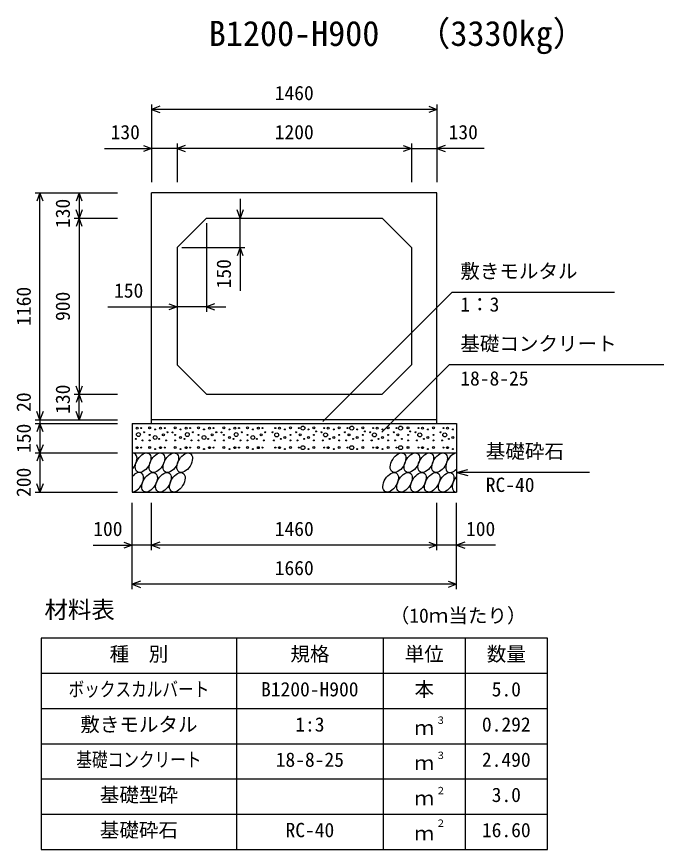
# Model space of a CAD drawing. Units: millimetres, scale not verified. Extents: x -50400 to 50400, y -17820 to 17820.
# Drawn here: x 13589 to 16862, y 665 to 4923 of the extents above; entities that cross this region are included whole.
import ezdxf
from ezdxf.enums import TextEntityAlignment as Align

# ---------------------------------------------------------------- set-up
doc = ezdxf.new("R2010")
doc.units = ezdxf.units.MM
doc.header["$LTSCALE"] = 60
for name, color, linetype, lineweight in [('0-0_DIM', 7, 'Continuous', 25), ('0-2_HATCH', 6, 'Continuous', 25), ('0-3_HYO', 3, 'Continuous', 25), ('0-4_HYO2', 4, 'Continuous', 25), ('0-5_OUTLINE', 3, 'Continuous', 25), ('0-7_TXT', 7, 'Continuous', 25)]:
    doc.layers.add(name, color=color, linetype=linetype, lineweight=lineweight)
doc.styles.add('ＭＳ ゴシック', font='')
doc.styles.get('ＭＳ ゴシック').set_extended_font_data('MS Gothic')

msp = doc.modelspace()

# ---------------------------------------------------------------- linework, layer by layer
at = {"layer": '0-0_DIM'}
for p, q in [((14279.98, 4473.78), (14279.98, 4076.89)), ((15739.98, 4473.78), (15739.98, 4076.89)), ((15739.98, 4448.78), (14279.98, 4448.78)), ((14409.98, 4273.78), (14409.98, 4076.89)), ((15609.98, 4273.78), (15609.98, 4076.89)), ((14039.24, 4248.78), (14279.98, 4248.78)), ((14409.98, 4248.78), (14279.98, 4248.78)), ((15609.98, 4248.78), (14409.98, 4248.78)), ((15609.98, 4248.78), (15739.98, 4248.78)), ((15980.73, 4248.78), (15739.98, 4248.78)), ((13683.88, 4021.89), (14104.98, 4021.89)), ((13708.88, 2861.89), (13708.88, 4021.89)), ((13908.88, 4021.89), (13908.88, 3891.89)), ((14732.46, 3991.89), (14732.46, 3891.89)), ((13883.88, 3891.89), (14104.98, 3891.89)), ((13908.88, 3891.89), (13908.88, 2991.89)), ((14732.46, 3741.89), (14732.46, 3891.89)), ((14559.98, 3866.89), (14559.98, 3413.87)), ((14434.98, 3741.89), (14757.46, 3741.89)), ((14732.46, 3741.89), (14732.46, 3521.01)), ((15156.2, 2852.55), (15816.48, 3512.83)), ((16648.89, 3512.83), (15816.48, 3512.83)), ((14055.88, 3438.87), (14409.98, 3438.87)), ((14559.98, 3438.87), (14409.98, 3438.87)), ((14559.98, 3438.87), (14659.98, 3438.87)), ((15458.01, 2798.16), (15802.07, 3142.22)), ((16901.62, 3142.22), (15802.07, 3142.22)), ((13883.88, 2991.89), (14104.98, 2991.89)), ((13908.88, 2861.89), (13908.88, 2991.89)), ((13683.88, 2861.89), (14104.98, 2861.89)), ((13708.88, 2861.89), (13708.88, 2841.89)), ((13683.88, 2841.89), (14104.98, 2841.89)), ((13708.88, 2841.89), (13708.88, 2691.89)), ((13683.88, 2691.89), (14104.98, 2691.89)), ((13708.88, 2691.89), (13708.88, 2491.89)), ((15839.98, 2591.89), (15897.94, 2607.42)), ((16519.79, 2591.89), (15839.98, 2591.89)), ((15839.98, 2591.89), (15897.94, 2576.36)), ((13683.88, 2491.89), (14104.98, 2491.89)), ((14179.98, 1995.28), (14179.98, 2436.89)), ((14279.98, 2195.28), (14279.98, 2436.89)), ((15739.98, 2195.28), (15739.98, 2436.89)), ((15739.98, 2195.28), (15739.98, 2436.89)), ((15839.98, 1995.28), (15839.98, 2436.89)), ((13980.44, 2220.28), (14179.98, 2220.28)), ((14279.98, 2220.28), (14179.98, 2220.28)), ((15739.98, 2220.28), (14279.98, 2220.28)), ((15839.98, 2220.28), (15739.98, 2220.28)), ((16039.53, 2220.28), (15839.98, 2220.28)), ((15839.98, 2020.28), (14179.98, 2020.28))]:
    msp.add_line(p, q, dxfattribs=at)
for points in [[(14322.27, 4464.17), (14279.98, 4448.78), (14322.27, 4433.39)], [(15697.7, 4464.17), (15739.98, 4448.78), (15697.7, 4433.39)], [(14237.7, 4264.17), (14279.98, 4248.78), (14237.7, 4233.39)], [(14452.27, 4264.17), (14409.98, 4248.78), (14452.27, 4233.39)], [(15567.7, 4264.17), (15609.98, 4248.78), (15567.7, 4233.39)], [(15782.27, 4264.17), (15739.98, 4248.78), (15782.27, 4233.39)], [(13724.27, 3979.6), (13708.88, 4021.89), (13693.49, 3979.6)], [(13924.27, 3979.6), (13908.88, 4021.89), (13893.49, 3979.6)], [(13924.27, 3934.17), (13908.88, 3891.89), (13893.49, 3934.17)], [(14747.85, 3934.17), (14732.46, 3891.89), (14717.07, 3934.17)], [(13924.27, 3849.6), (13908.88, 3891.89), (13893.49, 3849.6)], [(14747.85, 3699.6), (14732.46, 3741.89), (14717.07, 3699.6)], [(14367.7, 3454.26), (14409.98, 3438.87), (14367.7, 3423.48)], [(14602.27, 3454.26), (14559.98, 3438.87), (14602.27, 3423.48)], [(13924.27, 3034.17), (13908.88, 2991.89), (13893.49, 3034.17)], [(13924.27, 2949.6), (13908.88, 2991.89), (13893.49, 2949.6)], [(13724.27, 2904.17), (13708.88, 2861.89), (13693.49, 2904.17)], [(13924.27, 2904.17), (13908.88, 2861.89), (13893.49, 2904.17)], [(13724.27, 2799.6), (13708.88, 2841.89), (13693.49, 2799.6)], [(13724.27, 2734.17), (13708.88, 2691.89), (13693.49, 2734.17)], [(13724.27, 2649.6), (13708.88, 2691.89), (13693.49, 2649.6)], [(13724.27, 2534.17), (13708.88, 2491.89), (13693.49, 2534.17)], [(14137.7, 2235.67), (14179.98, 2220.28), (14137.7, 2204.88)], [(14322.27, 2235.67), (14279.98, 2220.28), (14322.27, 2204.88)], [(15697.7, 2235.67), (15739.98, 2220.28), (15697.7, 2204.88)], [(15882.27, 2235.67), (15839.98, 2220.28), (15882.27, 2204.88)], [(14222.27, 2035.67), (14179.98, 2020.28), (14222.27, 2004.88)], [(15797.7, 2035.67), (15839.98, 2020.28), (15797.7, 2004.88)]]:
    msp.add_lwpolyline(points, dxfattribs=at)
at = {"layer": '0-2_HATCH'}
for centre, radius in [((14206.02, 2819.07), 5), ((14227.05, 2819.07), 2.5), ((14269.95, 2819.94), 5), ((14297.99, 2812.06), 2.5), ((14326.02, 2819.07), 5), ((14347.05, 2819.07), 2.5), ((14399.95, 2819.94), 5), ((14427.99, 2812.06), 2.5), ((14456.02, 2819.07), 5), ((14477.05, 2819.07), 2.5), ((14519.95, 2819.94), 5), ((14547.99, 2812.06), 2.5), ((14576.02, 2819.07), 5), ((14597.05, 2819.07), 2.5), ((14649.95, 2819.94), 5), ((14677.99, 2812.06), 2.5), ((14706.02, 2819.07), 5), ((14727.05, 2819.07), 2.5), ((14769.95, 2819.94), 5), ((14797.99, 2812.06), 2.5), ((14826.02, 2819.07), 5), ((14847.05, 2819.07), 2.5), ((14912.91, 2819.07), 2.5), ((14933.94, 2819.07), 5), ((14961.98, 2812.06), 2.5), ((14990.01, 2819.94), 5), ((15032.91, 2819.07), 2.5), ((15053.94, 2819.07), 10), ((15081.98, 2812.06), 2.5), ((15110.01, 2819.94), 5), ((15162.91, 2819.07), 2.5), ((15183.94, 2819.07), 5), ((15211.98, 2812.06), 2.5), ((15240.01, 2819.94), 5), ((15282.91, 2819.07), 2.5), ((15303.94, 2819.07), 10), ((15331.98, 2812.06), 2.5), ((15360.01, 2819.94), 5), ((15412.91, 2819.07), 2.5), ((15433.94, 2819.07), 5), ((15461.98, 2812.06), 2.5), ((15490.01, 2819.94), 5), ((15532.91, 2819.07), 2.5), ((15553.94, 2819.07), 10), ((15591.84, 2819.94), 5), ((15644.73, 2819.07), 2.5), ((15665.76, 2819.07), 5), ((15693.8, 2812.06), 2.5), ((15721.84, 2819.94), 5), ((15772.79, 2819.07), 2.5), ((15793.83, 2819.07), 5), ((15821.86, 2812.06), 2.5), ((14212.56, 2786.05), 10), ((14241.07, 2798.05), 2.5), ((14269.95, 2784.05), 2.5), ((14297.99, 2770.92), 10), ((14340.04, 2784.05), 5), ((14361.07, 2798.05), 2.5), ((14387.53, 2797.15), 2.5), ((14399.95, 2784.05), 2.5), ((14427.99, 2770.92), 5), ((14462.56, 2786.05), 10), ((14491.07, 2798.05), 2.5), ((14519.95, 2784.05), 2.5), ((14547.99, 2770.92), 10), ((14590.04, 2784.05), 5), ((14611.07, 2798.05), 2.5), ((14637.53, 2797.15), 2.5), ((14649.95, 2784.05), 2.5), ((14677.99, 2770.92), 5), ((14712.56, 2786.05), 10), ((14741.07, 2798.05), 2.5), ((14769.95, 2784.05), 2.5), ((14797.99, 2770.92), 10), ((14840.04, 2784.05), 5), ((14861.07, 2798.05), 2.5), ((14898.89, 2798.05), 2.5), ((14919.92, 2784.05), 10), ((14961.98, 2770.92), 5), ((14990.01, 2784.05), 2.5), ((15018.89, 2798.05), 2.5), ((15039.92, 2784.05), 5), ((15081.98, 2770.92), 5), ((15110.01, 2784.05), 2.5), ((15121.35, 2802.37), 2.5), ((15148.89, 2798.05), 2.5), ((15169.92, 2784.05), 10), ((15211.98, 2770.92), 5), ((15240.01, 2784.05), 2.5), ((15268.89, 2798.05), 2.5), ((15289.92, 2784.05), 5), ((15331.98, 2770.92), 5), ((15360.01, 2784.05), 2.5), ((15371.35, 2802.37), 2.5), ((15398.89, 2798.05), 2.5), ((15419.92, 2784.05), 10), ((15461.98, 2770.92), 5), ((15490.01, 2784.05), 2.5), ((15518.89, 2798.05), 2.5), ((15539.92, 2784.05), 5), ((15591.84, 2784.05), 2.5), ((15603.18, 2802.37), 2.5), ((15630.71, 2798.05), 2.5), ((15651.74, 2784.05), 10), ((15693.8, 2770.92), 5), ((15721.84, 2784.05), 2.5), ((15758.78, 2798.05), 2.5), ((15779.81, 2784.05), 10), ((15821.86, 2770.92), 5), ((14199.01, 2763.91), 2.5), ((14234.06, 2756.04), 2.5), ((14269.95, 2719.94), 5), ((14269.95, 2756.04), 2.5), ((14319.01, 2763.91), 2.5), ((14354.06, 2756.04), 2.5), ((14399.95, 2719.94), 5), ((14399.95, 2756.04), 2.5), ((14449.01, 2763.91), 2.5), ((14484.06, 2756.04), 2.5), ((14519.95, 2719.94), 5), ((14519.95, 2756.04), 2.5), ((14569.01, 2763.91), 2.5), ((14604.06, 2756.04), 2.5), ((14649.95, 2719.94), 5), ((14649.95, 2756.04), 2.5), ((14699.01, 2763.91), 2.5), ((14734.06, 2756.04), 2.5), ((14769.95, 2719.94), 5), ((14769.95, 2756.04), 2.5), ((14819.01, 2763.91), 2.5), ((14854.06, 2756.04), 2.5), ((14905.9, 2756.04), 2.5), ((14940.95, 2763.91), 2.5), ((14990.01, 2719.94), 5), ((14990.01, 2756.04), 2.5), ((15025.9, 2756.04), 2.5), ((15053.94, 2719.07), 10), ((15060.95, 2763.91), 2.5), ((15110.01, 2719.94), 5), ((15110.01, 2756.04), 2.5), ((15155.9, 2756.04), 2.5), ((15190.95, 2763.91), 2.5), ((15240.01, 2719.94), 5), ((15240.01, 2756.04), 2.5), ((15275.9, 2756.04), 2.5), ((15303.94, 2719.07), 10), ((15310.95, 2763.91), 2.5), ((15360.01, 2719.94), 5), ((15360.01, 2756.04), 2.5), ((15405.9, 2756.04), 2.5), ((15440.95, 2763.91), 2.5), ((15490.01, 2719.94), 5), ((15490.01, 2756.04), 2.5), ((15525.9, 2756.04), 2.5), ((15553.94, 2719.07), 10), ((15560.95, 2763.91), 2.5), ((15591.84, 2719.94), 5), ((15591.84, 2756.04), 2.5), ((15637.72, 2756.04), 2.5), ((15672.77, 2763.91), 2.5), ((15721.84, 2719.94), 5), ((15721.84, 2756.04), 2.5), ((15765.79, 2756.04), 2.5), ((15800.83, 2763.91), 2.5), ((14206.02, 2719.07), 5), ((14227.05, 2719.07), 2.5), ((14297.99, 2712.06), 2.5), ((14326.02, 2719.07), 5), ((14347.05, 2719.07), 2.5), ((14427.99, 2712.06), 2.5), ((14456.02, 2719.07), 5), ((14477.05, 2719.07), 2.5), ((14547.99, 2712.06), 2.5), ((14576.02, 2719.07), 5), ((14597.05, 2719.07), 2.5), ((14677.99, 2712.06), 2.5), ((14706.02, 2719.07), 5), ((14727.05, 2719.07), 2.5), ((14797.99, 2712.06), 2.5), ((14826.02, 2719.07), 5), ((14847.05, 2719.07), 2.5), ((14912.91, 2719.07), 2.5), ((14933.94, 2719.07), 5), ((14961.98, 2712.06), 2.5), ((15032.91, 2719.07), 2.5), ((15081.98, 2712.06), 2.5), ((15162.91, 2719.07), 2.5), ((15183.94, 2719.07), 5), ((15211.98, 2712.06), 2.5), ((15282.91, 2719.07), 2.5), ((15331.98, 2712.06), 2.5), ((15412.91, 2719.07), 2.5), ((15433.94, 2719.07), 5), ((15461.98, 2712.06), 2.5), ((15532.91, 2719.07), 2.5), ((15644.73, 2719.07), 2.5), ((15665.76, 2719.07), 5), ((15693.8, 2712.06), 2.5), ((15772.79, 2719.07), 2.5), ((15793.83, 2719.07), 5), ((15821.86, 2712.06), 2.5)]:
    msp.add_circle(centre, radius, dxfattribs=at)
for centre, start_param, end_param in [((14165.33, 2641.88), 4.3355439, 6.7245934), ((15824.54, 2641.88), 0.4199491, 4.357003), ((14198.58, 2541.89), 3.4740877, 7.5860497), ((15857.79, 2541.89), 1.2805297, 3.4964223)]:
    msp.add_ellipse(centre, major_axis=(29.09, 47.08), ratio=0.5792, start_param=start_param, end_param=end_param, dxfattribs=at)
for centre in [(14236.29, 2641.88), (14307.24, 2641.88), (14378.2, 2641.88), (14449.15, 2641.88), (15540.71, 2641.88), (15611.67, 2641.88), (15682.63, 2641.88), (15753.58, 2641.88), (14269.53, 2541.89), (14340.49, 2541.89), (14411.45, 2541.89), (15503.01, 2541.89), (15573.96, 2541.89), (15644.92, 2541.89), (15715.87, 2541.89), (15786.83, 2541.89)]:
    msp.add_ellipse(centre, major_axis=(29.09, 47.08), ratio=0.5792, dxfattribs=at)
at = {"layer": '0-3_HYO'}
for p, q in [((14714.98, 1745.28), (14714.98, 665.28)), ((15464.98, 1745.28), (15464.98, 665.28)), ((15884.98, 1745.28), (15884.98, 665.28)), ((13714.98, 1565.28), (16304.98, 1565.28))]:
    msp.add_line(p, q, dxfattribs=at)
msp.add_lwpolyline([(13714.98, 665.28), (16304.98, 665.28), (16304.98, 1745.28), (13714.98, 1745.28)], close=True, dxfattribs=at)
at = {"layer": '0-4_HYO2'}
for p, q in [((13714.98, 1385.28), (16304.98, 1385.28)), ((13714.98, 1205.28), (16304.98, 1205.28)), ((13714.98, 1025.28), (16304.98, 1025.28)), ((13714.98, 845.28), (16304.98, 845.28))]:
    msp.add_line(p, q, dxfattribs=at)
at = {"layer": '0-5_OUTLINE'}
for p, q in [((15739.98, 4021.89), (14279.98, 4021.89)), ((14279.98, 2841.89), (14279.98, 4021.89)), ((15739.98, 2841.89), (15739.98, 4021.89)), ((14559.98, 3891.89), (14409.98, 3741.89)), ((14559.98, 3891.89), (15459.98, 3891.89)), ((15609.98, 3741.89), (15459.98, 3891.89)), ((14409.98, 3741.89), (14409.98, 3141.89)), ((15609.98, 3741.89), (15609.98, 3141.89)), ((14559.98, 2991.89), (14409.98, 3141.89)), ((15459.98, 2991.89), (15609.98, 3141.89)), ((14559.98, 2991.89), (15459.98, 2991.89)), ((15739.98, 2861.89), (14279.98, 2861.89)), ((14179.98, 2841.89), (14179.98, 2491.89)), ((14179.98, 2841.89), (15839.98, 2841.89)), ((15839.98, 2841.89), (15839.98, 2491.89)), ((14179.98, 2691.89), (15839.98, 2691.89)), ((14179.98, 2491.89), (15839.98, 2491.89))]:
    msp.add_line(p, q, dxfattribs=at)

# ---------------------------------------------------------------- texts
at = {"layer": '0-0_DIM', "style": 'ＭＳ ゴシック'}
for s, p in [('1460', (14909.98, 4473.78)), ('130', (14070.34, 4273.78)), ('1200', (14909.98, 4273.78)), ('130', (15799.62, 4273.78)), ('敷きモルタル', (15859.33, 3562.83)), ('150', (14087.84, 3463.87)), ('1：3', (15859.33, 3392.72)), ('基礎コンクリート', (15859.33, 3192.22)), ('18-8-25', (15859.33, 3014.59)), ('基礎砕石', (15989.72, 2641.89)), ('RC-40', (15989.72, 2470.51)), ('100', (13981.34, 2245.28)), ('1460', (14909.98, 2245.28)), ('100', (15888.62, 2245.28)), ('1660', (14909.98, 2045.28))]:
    msp.add_text(s, height=73.31, dxfattribs=at).set_placement(p, align=Align.BOTTOM_LEFT)
for s, p in [('130', (13883.88, 3841.89)), ('150', (14707.46, 3533.39)), ('1160', (13683.88, 3341.89)), ('900', (13883.88, 3366.89)), ('130', (13883.88, 2891.89)), ('20', (13683.88, 2901.96)), ('150', (13683.88, 2691.89)), ('200', (13683.88, 2466.89))]:
    msp.add_text(s, height=73.31, rotation=90, dxfattribs=at).set_placement(p, align=Align.BOTTOM_LEFT)
at = {"layer": '0-7_TXT', "style": 'ＭＳ ゴシック'}
for s, height, p in [('B1200-H900', 128.3, (14572.48, 4734.39)), ('（3330kg）', 128.3, (15633.57, 4734.39)), ('材料表', 87.98, (13731.65, 1820.28)), ('（10ｍ当たり）', 73.31, (15498.31, 1801.94)), ('種\u3000別', 73.31, (14064.98, 1605.28)), ('規格', 73.31, (14989.98, 1605.28)), ('単位', 73.31, (15574.98, 1605.28)), ('数量', 73.31, (15994.98, 1605.28)), ('B1200-H900', 73.31, (14839.98, 1425.28)), ('本', 73.31, (15624.98, 1425.28)), ('5.0', 73.31, (16019.98, 1425.28)), ('敷きモルタル', 73.31, (13914.98, 1245.28)), ('1:3', 73.31, (15014.98, 1245.28)), ('３', 36.66, (15734.22, 1295.89)), ('0.292', 73.31, (15969.98, 1245.28)), ('ｍ', 73.31, (15624.98, 1228.61)), ('18-8-25', 73.31, (14914.98, 1065.28)), ('３', 36.66, (15734.22, 1115.89)), ('2.490', 73.31, (15969.98, 1065.28)), ('ｍ', 73.31, (15624.98, 1048.61)), ('基礎型砕', 73.31, (14014.98, 885.28)), ('２', 36.66, (15734.22, 935.89)), ('3.0', 73.31, (16019.98, 885.28)), ('ｍ', 73.31, (15624.98, 868.61)), ('基礎砕石', 73.31, (14014.98, 705.28)), ('２', 36.66, (15734.22, 769.22)), ('RC-40', 73.31, (14964.98, 705.28)), ('16.60', 73.31, (15969.98, 705.28)), ('ｍ', 73.31, (15624.98, 688.61))]:
    msp.add_text(s, height=height, dxfattribs=at).set_placement(p, align=Align.BOTTOM_LEFT)
at = {"layer": '0-7_TXT', "style": 'ＭＳ ゴシック', "width": 0.8}
for s, p in [('ボックスカルバート', (13854.98, 1425.28)), ('基礎コンクリート', (13894.98, 1065.28))]:
    msp.add_text(s, height=73.31, dxfattribs=at).set_placement(p, align=Align.BOTTOM_LEFT)

doc.saveas('drawing.dxf')
